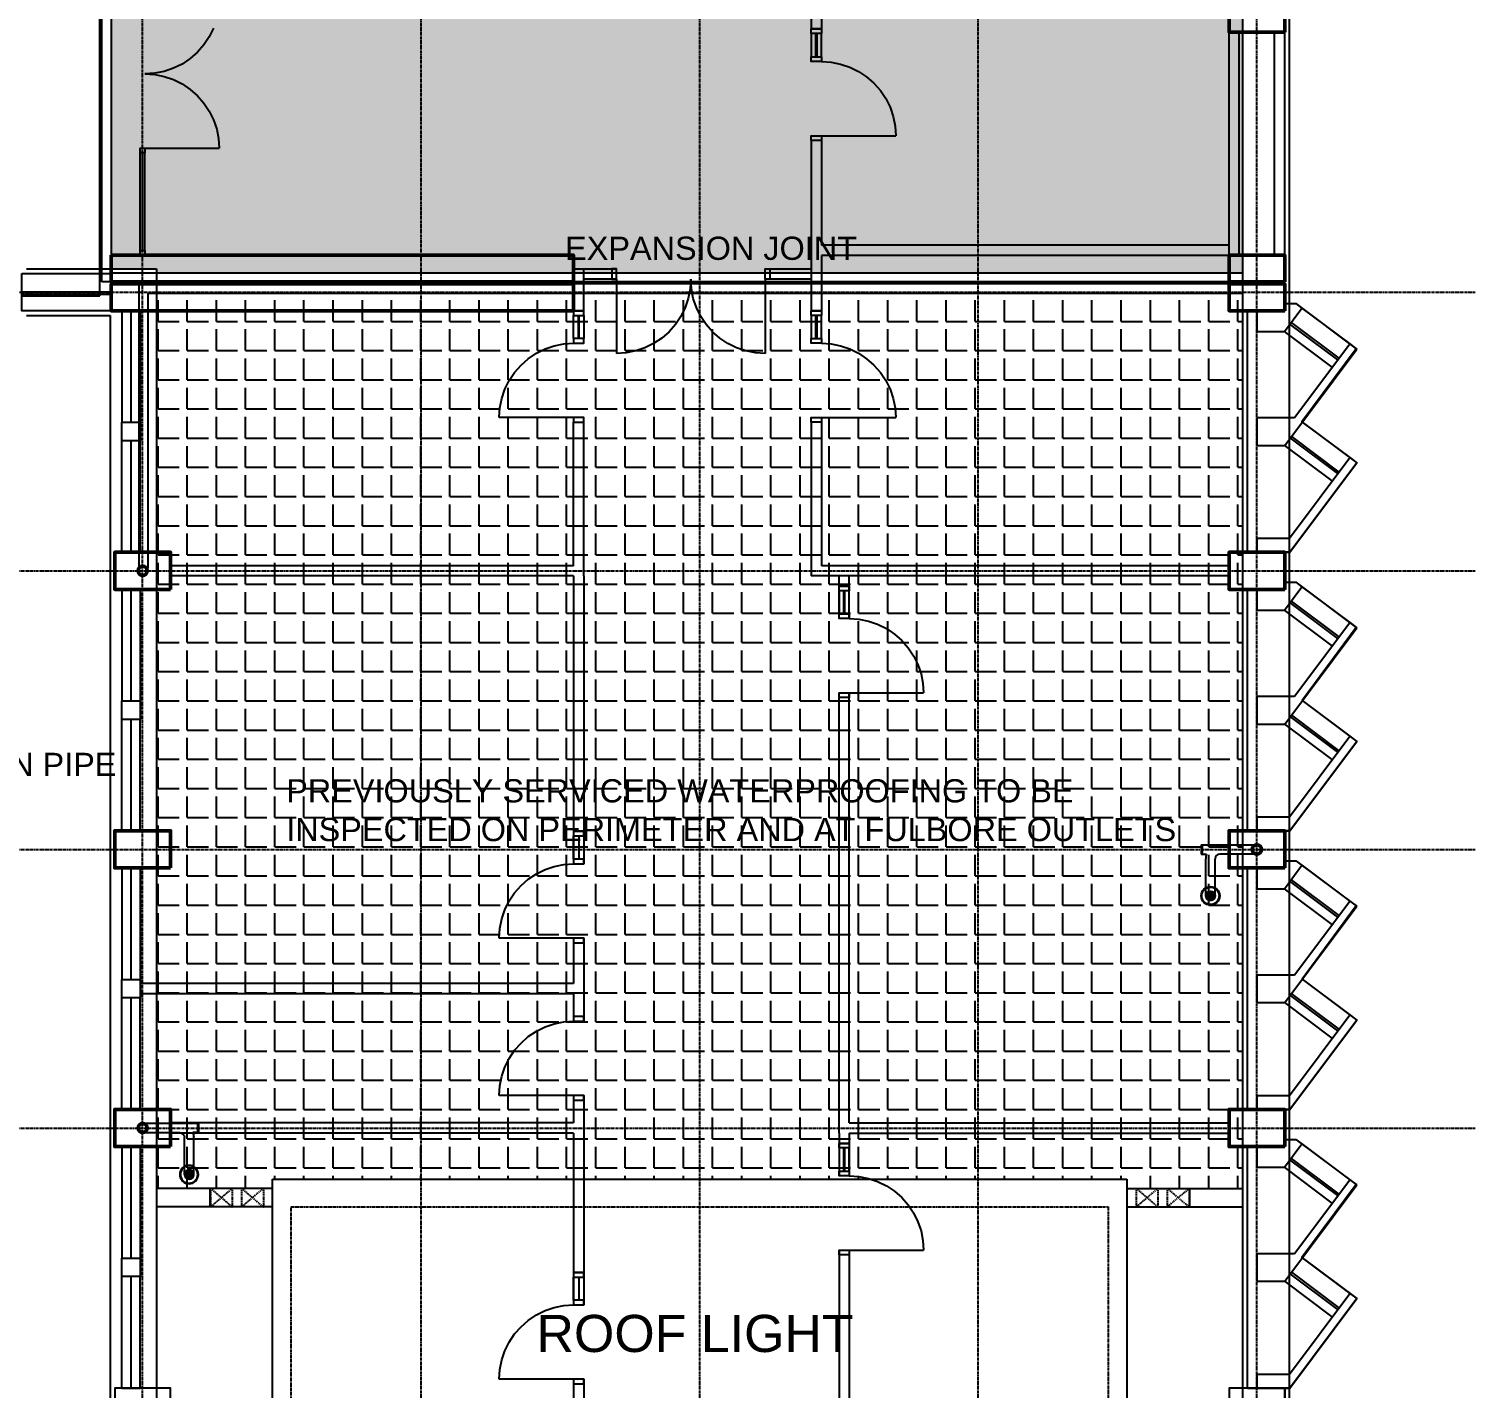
# Model space of a CAD drawing. Header units: millimetres. Extents: x -49883 to 118742, y -18440 to 67826.
# Drawn here: x 32242 to 47817, y 24976 to 39611 of the extents above; entities that cross this region are included whole.
import ezdxf

# ---------------------------------------------------------------- set-up
doc = ezdxf.new("R2010")
doc.units = ezdxf.units.MM
for name, pattern in [('PCENTRE', [50.8, 31.75, -6.35, 6.35, -6.35]), ('PCENTRE2', [28.575, 19.05, -3.175, 3.175, -3.175]), ('PDASHED', [19.05, 12.7, -6.35])]:
    doc.linetypes.add(name, pattern=pattern)
for name, color, linetype in [('Boundaries_and_building_grids', 140, 'PCENTRE2'), ('Fourth Floor - Hatch', 1, 'Continuous'), ('Fourth Floor - Roofs', 2, 'Continuous'), ('Fourth Floor - Structural Members', 5, 'Continuous'), ('Fourth Floor - Text and Leaders', 1, 'Continuous'), ('Third Floor - Curtain Walls', 1, 'Continuous'), ('Third Floor - Doors Windows and Openings', 1, 'Continuous'), ('Third Floor - Structural Members', 5, 'Continuous'), ('Third Floor - Walls', 3, 'Continuous')]:
    doc.layers.add(name, color=color, linetype=linetype)
doc.styles.add('Arial1', font='arial.ttf')
pattern_1 = [(0, (0, 0), (0, 314.325), [228.6, -85.725]), (90, (0, 0), (-314.325, 2e-14), [228.6, -85.725])]

# ---------------------------------------------------------------- blocks, each defined once
blk = doc.blocks.new('OffSetFullbore')
at = {"layer": 'Fourth Floor - Roofs', "linetype": 'Continuous'}
h = blk.add_hatch(dxfattribs=at)
h.set_pattern_fill('lines', color=256, scale=6.25, style=0)
h.set_pattern_definition([(0, (-14818.7696, 134.024), (0, 6.25), [])])
h.paths.add_polyline_path([(-550, -500, -1), (-450, -500, -1)])
at = {"layer": 'Fourth Floor - Roofs', "linetype": 'Continuous', "lineweight": -3}
for p, q in [((-600, 50), (0, 50)), ((-600, 50), (-600, -50)), ((-590, 50), (-590, -50)), ((-600, -50), (-541, -50)), ((-550, -500), (-550, -100)), ((-450, -500), (-450, -100)), ((0, -50), (-400, -50))]:
    blk.add_line(p, q, dxfattribs=at)
at = {"layer": 'Fourth Floor - Roofs', "linetype": 'Continuous'}
for radius in [100, 93.8, 50, 50]:
    blk.add_circle((-500, -500), radius, dxfattribs=at)
at = {"layer": 'Fourth Floor - Roofs', "linetype": 'Continuous', "lineweight": -3}
for centre, radius, start, end in [((0, 0), 50, 270, 90), ((-400, -100), 150, 160.5288, 180), ((-400, -100), 50, 90, 180)]:
    blk.add_arc(centre, radius, start, end, dxfattribs=at)
blk = doc.blocks.new('Roof Light(1)')
at = {"layer": 'Fourth Floor - Roofs', "color": 1, "linetype": 'Continuous', "lineweight": -3}
for p, q in [((-10450, 3950), (-1250, 3950)), ((-10450, -200), (-10450, 3950)), ((-1250, 3950), (-1250, -200)), ((-10450, 3850), (-11700, 3850)), ((-11125, 3850), (-11125, 3650)), ((-1250, 3850), (0, 3850)), ((-575, 3850), (-575, 3650)), ((-10450, 3650), (-11700, 3650)), ((-1250, 3650), (0, 3650)), ((-10450, 100), (-11700, 100)), ((-11125, 100), (-11125, -100)), ((-1250, 100), (0, 100)), ((-575, 100), (-575, -100)), ((-10450, -100), (-11700, -100)), ((-1250, -100), (0, -100)), ((-1250, -200), (-10450, -200))]:
    blk.add_line(p, q, dxfattribs=at)
at = {"layer": 'Fourth Floor - Roofs', "color": 1, "linetype": 'PDASHED', "lineweight": -3}
for p, q in [((-11120, 3850), (-11120, 3650)), ((-11120, 3850), (-10885, 3650)), ((-10885, 3850), (-11120, 3650)), ((-10885, 3850), (-10885, 3650)), ((-10785, 3850), (-10785, 3650)), ((-10785, 3850), (-10550, 3650)), ((-10550, 3850), (-10785, 3650)), ((-10550, 3850), (-10550, 3650)), ((-1150, 3850), (-1150, 3650)), ((-1150, 3850), (-915, 3650)), ((-915, 3850), (-1150, 3650)), ((-915, 3850), (-915, 3650)), ((-815, 3850), (-815, 3650)), ((-815, 3850), (-580, 3650)), ((-580, 3850), (-815, 3650)), ((-580, 3850), (-580, 3650)), ((-10885, 100), (-11120, -100)), ((-11120, 100), (-10885, -100)), ((-11120, 100), (-11120, -100)), ((-10885, 100), (-10885, -100)), ((-10785, 100), (-10785, -100)), ((-10550, 100), (-10785, -100)), ((-10785, 100), (-10550, -100)), ((-10550, 100), (-10550, -100)), ((-1150, 100), (-915, -100)), ((-1150, 100), (-1150, -100)), ((-915, 100), (-1150, -100)), ((-915, 100), (-915, -100)), ((-580, 100), (-815, -100)), ((-815, 100), (-815, -100)), ((-815, 100), (-580, -100)), ((-580, 100), (-580, -100))]:
    blk.add_line(p, q, dxfattribs=at)
at = {"layer": 'Fourth Floor - Roofs', "color": 1, "linetype": 'PCENTRE', "lineweight": -3}
for p, q in [((-10250, 100), (-10250, 3650)), ((-10250, 3650), (-1450, 3650)), ((-1450, 3650), (-1450, 100)), ((-1450, 100), (-10250, 100))]:
    blk.add_line(p, q, dxfattribs=at)

msp = doc.modelspace()

# ---------------------------------------------------------------- hatches: boundary and pattern name
at = {"layer": 'Fourth Floor - Hatch', "linetype": 'Continuous'}
h = msp.add_hatch(dxfattribs=at)
h.set_pattern_fill('ANGLE', color=61, scale=45, style=0)
h.set_pattern_definition(pattern_1)
h.paths.add_polyline_path([(33617, 65176), (45317, 65176), (45317, 36986), (33617, 36986), (33617, 37026), (33127, 37026), (33127, 42526), (33617, 42526)])
h.paths.add_polyline_path([(36537, 44491), (38297, 44491), (38297, 41261), (36537, 41261)])
h = msp.add_hatch(dxfattribs=at)
h.set_pattern_fill('ANGLE', color=61, scale=45, style=0)
h.set_pattern_definition(pattern_1)
h.paths.add_polyline_path([(33617, 36766), (45317, 36766), (45317, 27126), (44067, 27126), (44067, 27226), (34867, 27226), (34867, 27126), (33617, 27126)])

# ---------------------------------------------------------------- linework, layer by layer
at = {"layer": 'Boundaries_and_building_grids', "color": 140, "linetype": 'PCENTRE', "lineweight": -3}
for p, q in [((33467, -6274), (33467, 67826)), ((36467, -6274), (36467, 67826)), ((39467, -6274), (39467, 67826)), ((42467, -6274), (42467, 67826)), ((45467, -6274), (45467, 67826)), ((-49883, 36776), (47817, 36776)), ((-49883, 33776), (47817, 33776)), ((-49883, 30776), (47817, 30776)), ((-49883, 27776), (47817, 27776))]:
    msp.add_line(p, q, dxfattribs=at)
at = {"layer": 'Fourth Floor - Roofs', "color": 3, "linetype": 'Continuous'}
for p, q in [((45817, -4124, 13800), (45817, 65676, 13800)), ((32217, 36526, 13800), (33117, 36526, 13800)), ((33117, 36526, 13800), (33117, 13026, 13800))]:
    msp.add_line(p, q, dxfattribs=at)
at = {"layer": 'Fourth Floor - Roofs', "color": 3, "linetype": 'Continuous', "lineweight": -3}
for p, q in [((45317, -3624, 13800), (45317, 65176, 13800)), ((32217, 37026, 13800), (33617, 37026, 13800)), ((33617, 37026, 13800), (33617, 12526, 13800))]:
    msp.add_line(p, q, dxfattribs=at)
at = {"layer": 'Fourth Floor - Roofs', "color": 1, "linetype": 'Continuous', "lineweight": -3}
for p, q in [((33007, 36736, 13800), (33007, 42816, 13800)), ((33027, 36886, 13800), (33027, 42676, 13800)), ((33127, 42576, 13800), (33127, 36986, 13800)), ((33127, 36986, 13800), (45317, 36986, 13800)), ((45317, 36886, 13800), (33027, 36886, 13800)), ((45317, 36866, 13800), (33427, 36866, 13800)), ((33427, 36866, 13800), (33427, 33806, 13800)), ((33527, 33806, 13800), (33527, 36766, 13800)), ((33527, 36766, 13800), (45317, 36766, 13800)), ((32167, 36736, 13800), (33007, 36736, 13800))]:
    msp.add_line(p, q, dxfattribs=at)
at = {"layer": 'Fourth Floor - Roofs', "color": 1, "linetype": 'Continuous', "lineweight": -3, "elevation": 13800}
for points in [[(45767, 36653), (45887, 36653), (46538, 36167), (45951, 35381), (46543, 34939), (45823, 33976), (45767, 33976), (45767, 33653), (45887, 33653), (46538, 33167), (45956, 32378), (46543, 31939), (45823, 30976), (45767, 30976), (45767, 30653), (45887, 30653), (46538, 30167), (45956, 29378), (46543, 28939), (45823, 27976), (45767, 27976)], [(45767, 27653), (45887, 27653), (46538, 27167), (45951, 26381), (46543, 25939), (45823, 24976), (45767, 24976), (45767, 24653)]]:
    msp.add_lwpolyline(points, dxfattribs=at)
at = {"layer": 'Fourth Floor - Structural Members', "color": 8, "linetype": 'Continuous', "lineweight": 50, "elevation": 13800}
for points in [[(45767, 39576), (45767, 39976), (45167, 39976), (45167, 39576), (45767, 39576)], [(33767, 33576), (33767, 33976), (33167, 33976), (33167, 33576), (33767, 33576)], [(45767, 33576), (45767, 33976), (45167, 33976), (45167, 33576), (45767, 33576)], [(33767, 30576), (33767, 30976), (33167, 30976), (33167, 30576), (33767, 30576)], [(45767, 30576), (45767, 30976), (45167, 30976), (45167, 30576), (45767, 30576)], [(33767, 27576), (33767, 27976), (33167, 27976), (33167, 27576), (33767, 27576)], [(45767, 27576), (45767, 27976), (45167, 27976), (45167, 27576), (45767, 27576)]]:
    msp.add_lwpolyline(points, dxfattribs=at)
for points in [[(33127, 37176), (38107, 37176), (38107, 36886), (33127, 36886), (33127, 37176)], [(45767, 36886), (45767, 37176), (45167, 37176), (45167, 36886), (45767, 36886)], [(33127, 36866), (38107, 36866), (38107, 36576), (33127, 36576), (33127, 36866)], [(45767, 36576), (45767, 36866), (45167, 36866), (45167, 36576), (45767, 36576)]]:
    msp.add_lwpolyline(points, close=True, dxfattribs=at)
at = {"layer": 'Fourth Floor - Structural Members', "color": 8, "linetype": 'Continuous', "lineweight": 50}
for centre in [(33467, 33776, 13800), (45467, 30776, 13800), (33467, 27776, 13800)]:
    msp.add_circle(centre, 50, dxfattribs=at)
at = {"layer": 'Third Floor - Curtain Walls', "color": 3, "linetype": 'Continuous'}
for p, q in [((45763, 36353, 10350), (45951, 36605, 10350)), ((45767, 36653, 10350), (45887, 36653, 10350)), ((45887, 36653, 10350), (45951, 36605, 10350)), ((45467, 36576, 10350), (45467, 36353, 10350)), ((45467, 36353, 10350), (45763, 36353, 10350)), ((45767, 35126, 10350), (46543, 36163, 10350)), ((45874, 35426, 10350), (46467, 36219, 10350)), ((46467, 36219, 10350), (46543, 36163, 10350)), ((45467, 35426, 10350), (45874, 35426, 10350)), ((45467, 35426, 10350), (45467, 35126, 10350)), ((45467, 35126, 10350), (45767, 35126, 10350)), ((45817, 34126, 10350), (46467, 34995, 10350)), ((45823, 33976, 10350), (46543, 34939, 10350)), ((46467, 34995, 10350), (46543, 34939, 10350)), ((45467, 34126, 10350), (45467, 33976, 10350)), ((45467, 34126, 10350), (45817, 34126, 10350)), ((45367, 33976, 10350), (45823, 33976, 10350)), ((33767, 33721, 10350), (33767, 33831, 10350)), ((45767, 33653, 10350), (45887, 33653, 10350)), ((45887, 33653, 10350), (45951, 33605, 10350)), ((45467, 33576, 10350), (45467, 33353, 10350)), ((45763, 33353, 10350), (45951, 33605, 10350)), ((45467, 33353, 10350), (45763, 33353, 10350)), ((45874, 32426, 10350), (46467, 33219, 10350)), ((46467, 33219, 10350), (46543, 33163, 10350)), ((45767, 32126, 10350), (46543, 33163, 10350)), ((45467, 32426, 10350), (45467, 32126, 10350)), ((45467, 32426, 10350), (45874, 32426, 10350)), ((45467, 32126, 10350), (45767, 32126, 10350)), ((45817, 31126, 10350), (46467, 31995, 10350)), ((45823, 30976, 10350), (46543, 31939, 10350)), ((46467, 31995, 10350), (46543, 31939, 10350)), ((45467, 31126, 10350), (45467, 30976, 10350)), ((45467, 31126, 10350), (45817, 31126, 10350)), ((45367, 30976, 10350), (45823, 30976, 10350)), ((45467, 30576, 10350), (45467, 30353, 10350)), ((45763, 30353, 10350), (45951, 30605, 10350)), ((45767, 30653, 10350), (45887, 30653, 10350)), ((45887, 30653, 10350), (45951, 30605, 10350)), ((45467, 30353, 10350), (45763, 30353, 10350)), ((45874, 29426, 10350), (46467, 30219, 10350)), ((46467, 30219, 10350), (46543, 30163, 10350)), ((45767, 29126, 10350), (46543, 30163, 10350)), ((45467, 29426, 10350), (45874, 29426, 10350)), ((45467, 29426, 10350), (45467, 29126, 10350)), ((45467, 29126, 10350), (45767, 29126, 10350)), ((45817, 28126, 10350), (46467, 28995, 10350)), ((46467, 28995, 10350), (46543, 28939, 10350)), ((45823, 27976, 10350), (46543, 28939, 10350)), ((45467, 28126, 10350), (45467, 27976, 10350)), ((45467, 28126, 10350), (45817, 28126, 10350)), ((45367, 27976, 10350), (45823, 27976, 10350)), ((45467, 27576, 10350), (45467, 27353, 10350)), ((45763, 27353, 10350), (45951, 27605, 10350)), ((45767, 27653, 10350), (45887, 27653, 10350)), ((45887, 27653, 10350), (45951, 27605, 10350)), ((45467, 27353, 10350), (45763, 27353, 10350)), ((45767, 26126, 10350), (46543, 27163, 10350)), ((45874, 26426, 10350), (46467, 27219, 10350)), ((46467, 27219, 10350), (46543, 27163, 10350)), ((45467, 26426, 10350), (45874, 26426, 10350)), ((45467, 26426, 10350), (45467, 26126, 10350)), ((45467, 26126, 10350), (45767, 26126, 10350)), ((45817, 25126, 10350), (46467, 25995, 10350)), ((45823, 24976, 10350), (46543, 25939, 10350)), ((46467, 25995, 10350), (46543, 25939, 10350)), ((45467, 25126, 10350), (45817, 25126, 10350)), ((45467, 25126, 10350), (45467, 24976, 10350)), ((45367, 24976, 10350), (45823, 24976, 10350))]:
    msp.add_line(p, q, dxfattribs=at)
at = {"layer": 'Third Floor - Curtain Walls', "color": 3, "linetype": 'Continuous', "elevation": 10350}
for points in [[(45367, 33976), (45367, 36576), (45767, 36576), (45767, 36653)], [(33442, 35176), (33242, 35176), (33242, 35376), (33442, 35376), (33442, 35176)], [(45367, 30976), (45367, 33576), (45767, 33576), (45767, 33653)], [(33442, 32176), (33242, 32176), (33242, 32376), (33442, 32376), (33442, 32176)], [(45367, 27976), (45367, 30576), (45767, 30576), (45767, 30653)], [(33442, 29176), (33242, 29176), (33242, 29376), (33442, 29376), (33442, 29176)], [(45367, 24976), (45367, 27576), (45767, 27576), (45767, 27653)], [(33442, 26176), (33242, 26176), (33242, 26376), (33442, 26376), (33442, 26176)]]:
    msp.add_lwpolyline(points, dxfattribs=at)
at = {"layer": 'Third Floor - Doors Windows and Openings'}
for p, q in [((34231, 39620, 10350), (34185, 39526, 10350)), ((34127, 39439, 10350), (34058, 39360, 10350)), ((34185, 39526, 10350), (34127, 39439, 10350)), ((33979, 39291, 10350), (33892, 39233, 10350)), ((34058, 39360, 10350), (33979, 39291, 10350)), ((40777, 39261, 10350), (40882, 39254, 10350)), ((40882, 39254, 10350), (40984, 39233, 10350)), ((33597, 39133, 10350), (33492, 39126, 10350)), ((33492, 39126, 10350), (33597, 39119, 10350)), ((33699, 39153, 10350), (33597, 39133, 10350)), ((33597, 39119, 10350), (33699, 39098, 10350)), ((33798, 39187, 10350), (33699, 39153, 10350)), ((33699, 39098, 10350), (33798, 39065, 10350)), ((33892, 39233, 10350), (33798, 39187, 10350)), ((40984, 39233, 10350), (41083, 39200, 10350)), ((41083, 39200, 10350), (41177, 39154, 10350)), ((41177, 39154, 10350), (41264, 39095, 10350)), ((41264, 39095, 10350), (41343, 39026, 10350)), ((33798, 39065, 10350), (33892, 39019, 10350)), ((33892, 39019, 10350), (33979, 38960, 10350)), ((33979, 38960, 10350), (34058, 38891, 10350)), ((41343, 39026, 10350), (41412, 38948, 10350)), ((41412, 38948, 10350), (41470, 38861, 10350)), ((34058, 38891, 10350), (34127, 38813, 10350)), ((34127, 38813, 10350), (34185, 38726, 10350)), ((41470, 38861, 10350), (41516, 38767, 10350)), ((34185, 38726, 10350), (34231, 38632, 10350)), ((34231, 38632, 10350), (34265, 38533, 10350)), ((41516, 38767, 10350), (41550, 38668, 10350)), ((41550, 38668, 10350), (41570, 38565, 10350)), ((34265, 38533, 10350), (34285, 38430, 10350)), ((41570, 38565, 10350), (41577, 38461, 10350)), ((34285, 38430, 10350), (34292, 38326, 10350)), ((39370, 36916, 10350), (39363, 36811, 10350)), ((39377, 36811, 10350), (39370, 36916, 10350)), ((39363, 36811, 10350), (39343, 36709, 10350)), ((39397, 36709, 10350), (39377, 36811, 10350)), ((39309, 36610, 10350), (39263, 36516, 10350)), ((39343, 36709, 10350), (39309, 36610, 10350)), ((39431, 36610, 10350), (39397, 36709, 10350)), ((39477, 36516, 10350), (39431, 36610, 10350)), ((39263, 36516, 10350), (39205, 36429, 10350)), ((39536, 36429, 10350), (39477, 36516, 10350)), ((39136, 36350, 10350), (39057, 36281, 10350)), ((39205, 36429, 10350), (39136, 36350, 10350)), ((39605, 36350, 10350), (39536, 36429, 10350)), ((39683, 36281, 10350), (39605, 36350, 10350)), ((37707, 36119, 10350), (37801, 36165, 10350)), ((37801, 36165, 10350), (37900, 36198, 10350)), ((37900, 36198, 10350), (38003, 36219, 10350)), ((38003, 36219, 10350), (38107, 36226, 10350)), ((38777, 36143, 10350), (38675, 36123, 10350)), ((38876, 36177, 10350), (38777, 36143, 10350)), ((38970, 36223, 10350), (38876, 36177, 10350)), ((39057, 36281, 10350), (38970, 36223, 10350)), ((39770, 36223, 10350), (39683, 36281, 10350)), ((39864, 36177, 10350), (39770, 36223, 10350)), ((39963, 36143, 10350), (39864, 36177, 10350)), ((40066, 36123, 10350), (39963, 36143, 10350)), ((40777, 36226, 10350), (40882, 36219, 10350)), ((40882, 36219, 10350), (40984, 36198, 10350)), ((40984, 36198, 10350), (41083, 36165, 10350)), ((41083, 36165, 10350), (41177, 36119, 10350)), ((37473, 35913, 10350), (37542, 35991, 10350)), ((37542, 35991, 10350), (37620, 36060, 10350)), ((37620, 36060, 10350), (37707, 36119, 10350)), ((38675, 36123, 10350), (38570, 36116, 10350)), ((40170, 36116, 10350), (40066, 36123, 10350)), ((41177, 36119, 10350), (41264, 36060, 10350)), ((41264, 36060, 10350), (41343, 35991, 10350)), ((41343, 35991, 10350), (41412, 35913, 10350)), ((37368, 35732, 10350), (37414, 35826, 10350)), ((37414, 35826, 10350), (37473, 35913, 10350)), ((41412, 35913, 10350), (41470, 35826, 10350)), ((41470, 35826, 10350), (41516, 35732, 10350)), ((37334, 35633, 10350), (37368, 35732, 10350)), ((41516, 35732, 10350), (41550, 35633, 10350)), ((37307, 35426, 10350), (37314, 35530, 10350)), ((37314, 35530, 10350), (37334, 35633, 10350)), ((41550, 35633, 10350), (41570, 35530, 10350)), ((41570, 35530, 10350), (41577, 35426, 10350)), ((41077, 33261, 10350), (41182, 33254, 10350)), ((41182, 33254, 10350), (41284, 33233, 10350)), ((41284, 33233, 10350), (41383, 33200, 10350)), ((41383, 33200, 10350), (41477, 33154, 10350)), ((41477, 33154, 10350), (41564, 33095, 10350)), ((41564, 33095, 10350), (41643, 33026, 10350)), ((41643, 33026, 10350), (41712, 32948, 10350)), ((41712, 32948, 10350), (41770, 32861, 10350)), ((41770, 32861, 10350), (41816, 32767, 10350)), ((41816, 32767, 10350), (41850, 32668, 10350)), ((41850, 32668, 10350), (41870, 32565, 10350)), ((41870, 32565, 10350), (41877, 32461, 10350)), ((37707, 30514, 10350), (37801, 30560, 10350)), ((37801, 30560, 10350), (37900, 30593, 10350)), ((37900, 30593, 10350), (38003, 30614, 10350)), ((38003, 30614, 10350), (38107, 30621, 10350)), ((37473, 30308, 10350), (37542, 30386, 10350)), ((37542, 30386, 10350), (37620, 30455, 10350)), ((37620, 30455, 10350), (37707, 30514, 10350)), ((37368, 30127, 10350), (37414, 30221, 10350)), ((37414, 30221, 10350), (37473, 30308, 10350)), ((37334, 30028, 10350), (37368, 30127, 10350)), ((37307, 29821, 10350), (37314, 29925, 10350)), ((37314, 29925, 10350), (37334, 30028, 10350)), ((37620, 28760, 10350), (37707, 28819, 10350)), ((37707, 28819, 10350), (37801, 28865, 10350)), ((37801, 28865, 10350), (37900, 28898, 10350)), ((37900, 28898, 10350), (38003, 28919, 10350)), ((38003, 28919, 10350), (38107, 28926, 10350)), ((37473, 28613, 10350), (37542, 28691, 10350)), ((37542, 28691, 10350), (37620, 28760, 10350)), ((37368, 28432, 10350), (37414, 28526, 10350)), ((37414, 28526, 10350), (37473, 28613, 10350)), ((37334, 28333, 10350), (37368, 28432, 10350)), ((37307, 28126, 10350), (37314, 28230, 10350)), ((37314, 28230, 10350), (37334, 28333, 10350)), ((41077, 27261, 10350), (41182, 27254, 10350)), ((41077, 27261, 10350), (41182, 27254, 10350)), ((41182, 27254, 10350), (41284, 27233, 10350)), ((41182, 27254, 10350), (41284, 27233, 10350)), ((41284, 27233, 10350), (41383, 27200, 10350)), ((41284, 27233, 10350), (41383, 27200, 10350)), ((41383, 27200, 10350), (41477, 27154, 10350)), ((41383, 27200, 10350), (41477, 27154, 10350)), ((41477, 27154, 10350), (41564, 27095, 10350)), ((41477, 27154, 10350), (41564, 27095, 10350)), ((41564, 27095, 10350), (41643, 27026, 10350)), ((41564, 27095, 10350), (41643, 27026, 10350)), ((41643, 27026, 10350), (41712, 26948, 10350)), ((41643, 27026, 10350), (41712, 26948, 10350)), ((41712, 26948, 10350), (41770, 26861, 10350)), ((41712, 26948, 10350), (41770, 26861, 10350)), ((41770, 26861, 10350), (41816, 26767, 10350)), ((41770, 26861, 10350), (41816, 26767, 10350)), ((41816, 26767, 10350), (41850, 26668, 10350)), ((41816, 26767, 10350), (41850, 26668, 10350)), ((41850, 26668, 10350), (41870, 26565, 10350)), ((41850, 26668, 10350), (41870, 26565, 10350)), ((41870, 26565, 10350), (41877, 26461, 10350)), ((41870, 26565, 10350), (41877, 26461, 10350)), ((37900, 25843, 10350), (38003, 25864, 10350)), ((38003, 25864, 10350), (38107, 25871, 10350)), ((37542, 25636, 10350), (37620, 25705, 10350)), ((37620, 25705, 10350), (37707, 25764, 10350)), ((37707, 25764, 10350), (37801, 25810, 10350)), ((37801, 25810, 10350), (37900, 25843, 10350)), ((37414, 25471, 10350), (37473, 25558, 10350)), ((37473, 25558, 10350), (37542, 25636, 10350)), ((37368, 25377, 10350), (37414, 25471, 10350)), ((37314, 25175, 10350), (37334, 25278, 10350)), ((37334, 25278, 10350), (37368, 25377, 10350)), ((37307, 25071, 10350), (37314, 25175, 10350))]:
    msp.add_line(p, q, dxfattribs=at)
at = {"layer": 'Third Floor - Doors Windows and Openings', "linetype": 'Continuous'}
for p, q in [((40667, 39561, 10350), (40667, 39311, 10350)), ((40717, 39311, 10350), (40717, 39561, 10350)), ((40727, 39561, 10350), (40727, 39311, 10350)), ((40777, 39311, 10350), (40777, 39561, 10350)), ((33492, 38326, 10350), (34292, 38326, 10350)), ((40777, 38461, 10350), (41577, 38461, 10350)), ((33442, 37226, 10350), (33442, 38276, 10350)), ((33467, 37226, 10350), (33467, 38276, 10350)), ((33492, 37226, 10350), (33492, 38276, 10350)), ((38570, 36916, 10350), (38570, 36116, 10350)), ((40170, 36916, 10350), (40170, 36116, 10350)), ((38107, 36276, 10350), (38107, 36526, 10350)), ((38157, 36526, 10350), (38157, 36276, 10350)), ((38167, 36276, 10350), (38167, 36526, 10350)), ((38217, 36526, 10350), (38217, 36276, 10350)), ((40667, 36526, 10350), (40667, 36276, 10350)), ((40717, 36276, 10350), (40717, 36526, 10350)), ((40727, 36526, 10350), (40727, 36276, 10350)), ((40777, 36276, 10350), (40777, 36526, 10350)), ((38107, 35426, 10350), (37307, 35426, 10350)), ((40777, 35426, 10350), (41577, 35426, 10350)), ((40967, 33561, 10350), (40967, 33311, 10350)), ((41017, 33311, 10350), (41017, 33561, 10350)), ((41027, 33561, 10350), (41027, 33311, 10350)), ((41077, 33311, 10350), (41077, 33561, 10350)), ((41077, 32461, 10350), (41877, 32461, 10350)), ((38107, 30671, 10350), (38107, 30921, 10350)), ((38107, 30921, 10350), (38107, 30671, 10350)), ((38167, 30671, 10350), (38167, 30921, 10350)), ((38217, 30921, 10350), (38217, 30671, 10350)), ((38107, 29821, 10350), (37307, 29821, 10350)), ((38107, 28126, 10350), (37307, 28126, 10350)), ((40967, 27561, 10350), (40967, 27311, 10350)), ((40967, 27561, 10350), (40967, 27311, 10350)), ((41017, 27311, 10350), (41017, 27561, 10350)), ((41017, 27311, 10350), (41017, 27561, 10350)), ((41027, 27561, 10350), (41027, 27311, 10350)), ((41027, 27561, 10350), (41027, 27311, 10350)), ((41077, 27311, 10350), (41077, 27561, 10350)), ((41077, 27311, 10350), (41077, 27561, 10350)), ((41077, 26461, 10350), (41877, 26461, 10350)), ((41077, 26461, 10350), (41877, 26461, 10350)), ((38107, 25921, 10350), (38107, 26171, 10350)), ((38107, 26171, 10350), (38107, 25921, 10350)), ((38167, 25921, 10350), (38167, 26171, 10350)), ((38217, 26171, 10350), (38217, 25921, 10350)), ((38107, 25071, 10350), (37307, 25071, 10350))]:
    msp.add_line(p, q, dxfattribs=at)
at = {"layer": 'Third Floor - Doors Windows and Openings', "color": 1, "linetype": 'Continuous'}
for p, q in [((33127, 36776, 10350), (32167, 36776, 10350)), ((32167, 36756, 10350), (33127, 36756, 10350)), ((45951, 36605, 10350), (46467, 36219, 10350)), ((33242, 36576, 10350), (33242, 35376, 10350)), ((33442, 36576, 10350), (33242, 36576, 10350)), ((33342, 35376, 10350), (33342, 36576, 10350)), ((33442, 36576, 10350), (33442, 35376, 10350)), ((45835, 36449, 10350), (46351, 36064, 10350)), ((46279, 35967, 10350), (45763, 36353, 10350)), ((46339, 36048, 10350), (45823, 36433, 10350)), ((45956, 35378, 10350), (46467, 34995, 10350)), ((46339, 34823, 10350), (45827, 35206, 10350)), ((45839, 35222, 10350), (46351, 34839, 10350)), ((33242, 33976, 10350), (33242, 35176, 10350)), ((33342, 33976, 10350), (33342, 35176, 10350)), ((33442, 33976, 10350), (33442, 35176, 10350)), ((46279, 34743, 10350), (45767, 35126, 10350)), ((33242, 33976, 10350), (33442, 33976, 10350)), ((33242, 33576, 10350), (33242, 32376, 10350)), ((33442, 33576, 10350), (33242, 33576, 10350)), ((33342, 32376, 10350), (33342, 33576, 10350)), ((33442, 33576, 10350), (33442, 32376, 10350)), ((45951, 33605, 10350), (46467, 33219, 10350)), ((46279, 32967, 10350), (45763, 33353, 10350)), ((46339, 33048, 10350), (45823, 33433, 10350)), ((45835, 33449, 10350), (46351, 33064, 10350)), ((45956, 32378, 10350), (46467, 31995, 10350)), ((33242, 30976, 10350), (33242, 32176, 10350)), ((33342, 30976, 10350), (33342, 32176, 10350)), ((33442, 30976, 10350), (33442, 32176, 10350)), ((46279, 31743, 10350), (45767, 32126, 10350)), ((46339, 31823, 10350), (45827, 32206, 10350)), ((45839, 32222, 10350), (46351, 31839, 10350)), ((33242, 30976, 10350), (33442, 30976, 10350)), ((33242, 30576, 10350), (33242, 29376, 10350)), ((33442, 30576, 10350), (33242, 30576, 10350)), ((33342, 29376, 10350), (33342, 30576, 10350)), ((33442, 30576, 10350), (33442, 29376, 10350)), ((45951, 30605, 10350), (46467, 30219, 10350)), ((46339, 30048, 10350), (45823, 30433, 10350)), ((45835, 30449, 10350), (46351, 30064, 10350)), ((46279, 29967, 10350), (45763, 30353, 10350)), ((45956, 29378, 10350), (46467, 28995, 10350)), ((33242, 27976, 10350), (33242, 29176, 10350)), ((33342, 27976, 10350), (33342, 29176, 10350)), ((33442, 27976, 10350), (33442, 29176, 10350)), ((46279, 28743, 10350), (45767, 29126, 10350)), ((46339, 28823, 10350), (45827, 29206, 10350)), ((45839, 29222, 10350), (46351, 28839, 10350)), ((33242, 27976, 10350), (33442, 27976, 10350)), ((33242, 27576, 10350), (33242, 26376, 10350)), ((33442, 27576, 10350), (33242, 27576, 10350)), ((33342, 26376, 10350), (33342, 27576, 10350)), ((33442, 27576, 10350), (33442, 26376, 10350)), ((45951, 27605, 10350), (46467, 27219, 10350)), ((46339, 27048, 10350), (45823, 27433, 10350)), ((45835, 27449, 10350), (46351, 27064, 10350)), ((46279, 26967, 10350), (45763, 27353, 10350)), ((45956, 26378, 10350), (46467, 25995, 10350)), ((33242, 24976, 10350), (33242, 26176, 10350)), ((33342, 24976, 10350), (33342, 26176, 10350)), ((33442, 24976, 10350), (33442, 26176, 10350)), ((46339, 25823, 10350), (45827, 26206, 10350)), ((45839, 26222, 10350), (46351, 25839, 10350)), ((46279, 25743, 10350), (45767, 26126, 10350)), ((45467, 25126, 10350), (45817, 25126, 10350)), ((33242, 24976, 10350), (33442, 24976, 10350))]:
    msp.add_line(p, q, dxfattribs=at)
at = {"layer": 'Third Floor - Doors Windows and Openings', "linetype": 'Continuous', "elevation": 10350}
for points in [[(40777, 39561), (40667, 39561), (40667, 39611), (40777, 39611), (40777, 39561)], [(40777, 39261), (40667, 39261), (40667, 39311), (40777, 39311), (40777, 39261)], [(33442, 38276), (33442, 38326), (33492, 38326), (33492, 38276), (33442, 38276)], [(40777, 38411), (40667, 38411), (40667, 38461), (40777, 38461), (40777, 38411)], [(33442, 37176), (33442, 37226), (33492, 37226), (33492, 37176), (33442, 37176)], [(38520, 37026), (38520, 36916), (38570, 36916), (38570, 37026), (38520, 37026)], [(40220, 37026), (40220, 36916), (40170, 36916), (40170, 37026), (40220, 37026)], [(38107, 36526), (38217, 36526), (38217, 36576), (38107, 36576), (38107, 36526)], [(40777, 36526), (40667, 36526), (40667, 36576), (40777, 36576), (40777, 36526)], [(38107, 36226), (38217, 36226), (38217, 36276), (38107, 36276), (38107, 36226)], [(40777, 36226), (40667, 36226), (40667, 36276), (40777, 36276), (40777, 36226)], [(38107, 35376), (38217, 35376), (38217, 35426), (38107, 35426), (38107, 35376)], [(40777, 35376), (40667, 35376), (40667, 35426), (40777, 35426), (40777, 35376)], [(41077, 33561), (40967, 33561), (40967, 33611), (41077, 33611), (41077, 33561)], [(41077, 33261), (40967, 33261), (40967, 33311), (41077, 33311), (41077, 33261)], [(41077, 32411), (40967, 32411), (40967, 32461), (41077, 32461), (41077, 32411)], [(38107, 30921), (38217, 30921), (38217, 30971), (38107, 30971), (38107, 30921)], [(38107, 30621), (38217, 30621), (38217, 30671), (38107, 30671), (38107, 30621)], [(38107, 29771), (38217, 29771), (38217, 29821), (38107, 29821), (38107, 29771)], [(38107, 28926), (38217, 28926), (38217, 28976), (38107, 28976), (38107, 28926)], [(38107, 28076), (38217, 28076), (38217, 28126), (38107, 28126), (38107, 28076)], [(41077, 27561), (40967, 27561), (40967, 27611), (41077, 27611), (41077, 27561)], [(41077, 27561), (40967, 27561), (40967, 27611), (41077, 27611), (41077, 27561)], [(41077, 27261), (40967, 27261), (40967, 27311), (41077, 27311), (41077, 27261)], [(41077, 27261), (40967, 27261), (40967, 27311), (41077, 27311), (41077, 27261)], [(41077, 26411), (40967, 26411), (40967, 26461), (41077, 26461), (41077, 26411)], [(41077, 26411), (40967, 26411), (40967, 26461), (41077, 26461), (41077, 26411)], [(38107, 26171), (38217, 26171), (38217, 26221), (38107, 26221), (38107, 26171)], [(38107, 25871), (38217, 25871), (38217, 25921), (38107, 25921), (38107, 25871)], [(38107, 25021), (38217, 25021), (38217, 25071), (38107, 25071), (38107, 25021)]]:
    msp.add_lwpolyline(points, dxfattribs=at)
at = {"layer": 'Third Floor - Doors Windows and Openings', "color": 1, "linetype": 'Continuous', "elevation": 10350}
msp.add_lwpolyline([(32167, 36976), (33127, 36976), (33127, 36576), (32167, 36576), (32167, 36976)], dxfattribs=at)
at = {"layer": 'Third Floor - Structural Members', "color": 5, "linetype": 'Continuous', "elevation": 10350}
for points in [[(45767, 39576), (45767, 39976), (45167, 39976), (45167, 39576), (45767, 39576)], [(33767, 33576), (33767, 33976), (33167, 33976), (33167, 33576), (33767, 33576)], [(45767, 33576), (45767, 33976), (45167, 33976), (45167, 33576), (45767, 33576)], [(33767, 30576), (33767, 30976), (33167, 30976), (33167, 30576), (33767, 30576)], [(45767, 30576), (45767, 30976), (45167, 30976), (45167, 30576), (45767, 30576)], [(33767, 27576), (33767, 27976), (33167, 27976), (33167, 27576), (33767, 27576)], [(45767, 27576), (45767, 27976), (45167, 27976), (45167, 27576), (45767, 27576)], [(33767, 24576), (33767, 24976), (33167, 24976), (33167, 24576), (33767, 24576)], [(45767, 24576), (45767, 24976), (45167, 24976), (45167, 24576), (45767, 24576)]]:
    msp.add_lwpolyline(points, dxfattribs=at)
for points in [[(33127, 37176), (38097, 37176), (38097, 36886), (33127, 36886), (33127, 37176)], [(45767, 36886), (45767, 37176), (45167, 37176), (45167, 36886), (45767, 36886)], [(33127, 36866), (38097, 36866), (38097, 36576), (33127, 36576), (33127, 36976)], [(45767, 36576), (45767, 36866), (45167, 36866), (45167, 36576), (45767, 36576)]]:
    msp.add_lwpolyline(points, close=True, dxfattribs=at)
at = {"layer": 'Third Floor - Structural Members', "color": 5, "linetype": 'Continuous', "lineweight": -3}
for centre in [(33467, 33776, 10350), (45467, 30776, 10350), (33467, 27776, 10350)]:
    msp.add_circle(centre, 50, dxfattribs=at)
at = {"layer": 'Third Floor - Walls', "color": 2, "linetype": 'Continuous'}
for p, q in [((40777, 41411, 10350), (40777, 39611, 10350)), ((40667, 39721, 10350), (40667, 39611, 10350)), ((40777, 39611, 10350), (40667, 39611, 10350)), ((40777, 38411, 10350), (40667, 38411, 10350)), ((40667, 38411, 10350), (40667, 36976, 10350)), ((40777, 38411, 10350), (40777, 37281, 10350)), ((45167, 37281, 10350), (40777, 37281, 10350)), ((45167, 37171, 10350), (40777, 37171, 10350)), ((40777, 37171, 10350), (40777, 36576, 10350)), ((38217, 37026, 10350), (38570, 37026, 10350)), ((38570, 36916, 10350), (38217, 36916, 10350)), ((38520, 37026, 10350), (38520, 36916, 10350)), ((40170, 37026, 10350), (40667, 37026, 10350)), ((40667, 36916, 10350), (40170, 36916, 10350)), ((40220, 37026, 10350), (40220, 36916, 10350)), ((40667, 36976, 10350), (40667, 36576, 10350)), ((40777, 36576, 10350), (40667, 36576, 10350)), ((38107, 33831, 10350), (38107, 35376, 10350)), ((38107, 35376, 10350), (38217, 35376, 10350)), ((38217, 33721, 10350), (38217, 35376, 10350)), ((40777, 35376, 10350), (40667, 35376, 10350)), ((40667, 35376, 10350), (40667, 33721, 10350)), ((40777, 35376, 10350), (40777, 33831, 10350)), ((38107, 33831, 10350), (33767, 33831, 10350)), ((45167, 33831, 10350), (40777, 33831, 10350)), ((45167, 33831, 10350), (45167, 33721, 10350)), ((38107, 33721, 10350), (33767, 33721, 10350)), ((38107, 33721, 10350), (38107, 30621, 10350)), ((38217, 33721, 10350), (38217, 30621, 10350)), ((45167, 33721, 10350), (40667, 33721, 10350)), ((40967, 33261, 10350), (40967, 33721, 10350)), ((41077, 33261, 10350), (41077, 33721, 10350)), ((41077, 33611, 10350), (40967, 33611, 10350)), ((40967, 27721, 10350), (40967, 32461, 10350)), ((41077, 32411, 10350), (40967, 32411, 10350)), ((41077, 27831, 10350), (41077, 32461, 10350)), ((38107, 30971, 10350), (38217, 30971, 10350)), ((38107, 29821, 10350), (38107, 29331, 10350)), ((38107, 29771, 10350), (38217, 29771, 10350)), ((38217, 29821, 10350), (38217, 28926, 10350)), ((38107, 29331, 10350), (33442, 29331, 10350)), ((38107, 29221, 10350), (33442, 29221, 10350)), ((38107, 29221, 10350), (38107, 28926, 10350)), ((38107, 28126, 10350), (38107, 27831, 10350)), ((38107, 28076, 10350), (38217, 28076, 10350)), ((38217, 28126, 10350), (38217, 25871, 10350)), ((38107, 27831, 10350), (33767, 27831, 10350)), ((41077, 27831, 10350), (45167, 27831, 10350)), ((45167, 27721, 10350), (45167, 27831, 10350)), ((38107, 27721, 10350), (33767, 27721, 10350)), ((38107, 27721, 10350), (38107, 25871, 10350)), ((40967, 27721, 10350), (40967, 27261, 10350)), ((41077, 27611, 10350), (40967, 27611, 10350)), ((41077, 27611, 10350), (40967, 27611, 10350)), ((41077, 27721, 10350), (45167, 27721, 10350)), ((41077, 27721, 10350), (41077, 27261, 10350)), ((40967, 26461, 10350), (40967, 23111, 10350)), ((41077, 26411, 10350), (40967, 26411, 10350)), ((41077, 26411, 10350), (40967, 26411, 10350)), ((41077, 26461, 10350), (41077, 23331, 10350)), ((38107, 26221, 10350), (38217, 26221, 10350)), ((38107, 25071, 10350), (38107, 24831, 10350)), ((38107, 25021, 10350), (38217, 25021, 10350)), ((38217, 25071, 10350), (38217, 24316, 10350))]:
    msp.add_line(p, q, dxfattribs=at)
at = {"layer": 'Third Floor - Walls', "color": 3, "linetype": 'Continuous'}
for p, q in [((45167, 39576, 10350), (45277, 39576, 10350)), ((45167, 37176, 10350), (45167, 39576, 10350)), ((45277, 37176, 10350), (45277, 39576, 10350)), ((45657, 37176, 10350), (45657, 39576, 10350)), ((45767, 37176, 10350), (45767, 39576, 10350)), ((45167, 37176, 10350), (45277, 37176, 10350)), ((45767, 37176, 10350), (45657, 37176, 10350)), ((38107, 36576, 10350), (38107, 37026, 10350)), ((38107, 37026, 10350), (38217, 37026, 10350)), ((38217, 36576, 10350), (38217, 37026, 10350)), ((38107, 36576, 10350), (38217, 36576, 10350))]:
    msp.add_line(p, q, dxfattribs=at)

# ---------------------------------------------------------------- block references
at = {"layer": 'Fourth Floor - Roofs', "color": 1, "linetype": 'Continuous', "lineweight": -3}
msp.add_blockref('OffSetFullbore', (45467, 30776, 13800), dxfattribs=at)
at = {"layer": 'Fourth Floor - Roofs', "color": 1, "linetype": 'Continuous', "lineweight": -3, "xscale": -1}
msp.add_blockref('OffSetFullbore', (33467, 27776, 13800), dxfattribs=at)
at = {"layer": 'Fourth Floor - Roofs', "color": 1, "linetype": 'PDASHED', "lineweight": -3}
msp.add_blockref('Roof Light(1)', (45317, 23276, 13800), dxfattribs=at)

# ---------------------------------------------------------------- texts
at = {"layer": 'Fourth Floor - Text and Leaders', "color": 2, "linetype": 'Continuous', "char_height": 250, "attachment_point": 1, "style": 'Arial1'}
for s, insert in [('EXPANSION JOINT', (38017, 37374, 13800)), ('150 Ø FULBORE OUTLET AND RW DOWN PIPE', (25404, 31816, 13800))]:
    msp.add_mtext(s, dxfattribs=dict(at, insert=insert))
at = {"layer": 'Fourth Floor - Text and Leaders', "color": 2, "linetype": 'Continuous', "insert": (35013, 31532, 13800), "char_height": 250, "width": 9872.27, "attachment_point": 1, "style": 'Arial1'}
msp.add_mtext('PREVIOUSLY SERVICED WATERPROOFING TO BE INSPECTED ON PERIMETER AND AT FULBORE OUTLETS', dxfattribs=at)
at = {"layer": 'Fourth Floor - Text and Leaders', "color": 1, "linetype": 'Continuous', "insert": (37709, 25764, 13800), "char_height": 400, "attachment_point": 1, "style": 'Arial1'}
msp.add_mtext('ROOF LIGHT', dxfattribs=at)

doc.saveas('drawing.dxf')
